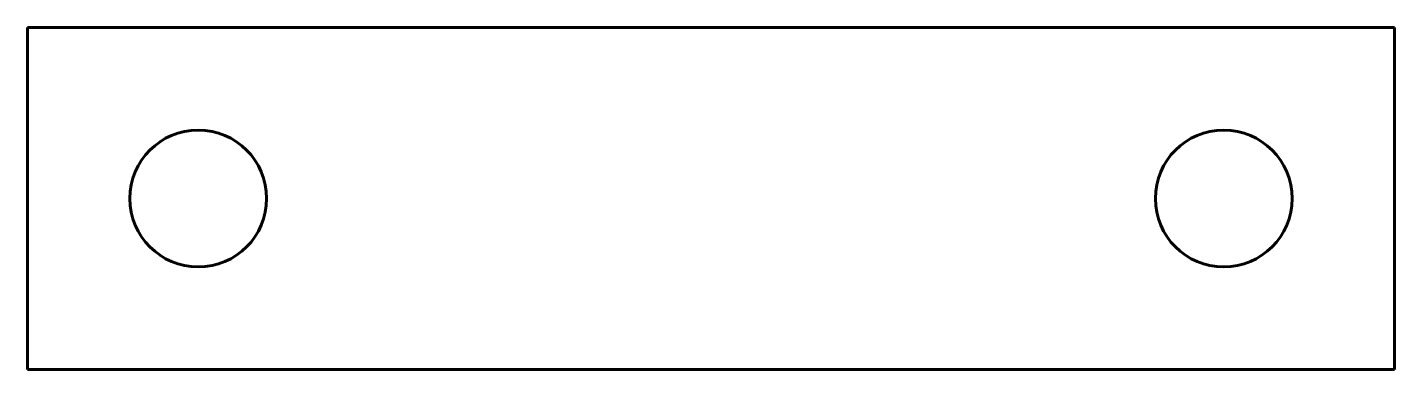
# Model space of a CAD drawing. Header units: millimetres. Extents: x -24.4 to 55.6, y -0.4 to 19.6.
import ezdxf

# ---------------------------------------------------------------- set-up
doc = ezdxf.new("R2010")
doc.units = ezdxf.units.MM
doc.linetypes.add('K5LT_BASIC', pattern=[0])
doc.layers.add('Системный слой', color=7, linetype='Continuous')

# ---------------------------------------------------------------- blocks, each defined once
blk = doc.blocks.new('U0')
at = {"layer": 'Системный слой', "color": 5, "linetype": 'K5LT_BASIC', "lineweight": 60, "true_color": 0x0000ff}
for p, q in [((-24.446, 19.604), (55.554, 19.604)), ((-24.446, -0.396), (-24.446, 19.604)), ((55.554, 19.604), (55.554, -0.396)), ((55.554, -0.396), (-24.446, -0.396))]:
    blk.add_line(p, q, dxfattribs=at)

msp = doc.modelspace()

# ---------------------------------------------------------------- linework, layer by layer
at = {"layer": 'Системный слой', "color": 5, "linetype": 'K5LT_BASIC', "lineweight": 60, "true_color": 0x0000ff}
for centre in [(-14.446, 9.604), (45.554, 9.604)]:
    msp.add_circle(centre, 4, dxfattribs=at)

# ---------------------------------------------------------------- block references
at = {"layer": 'Системный слой'}
msp.add_blockref('U0', (0, 0), dxfattribs=at)

doc.saveas('drawing.dxf')
